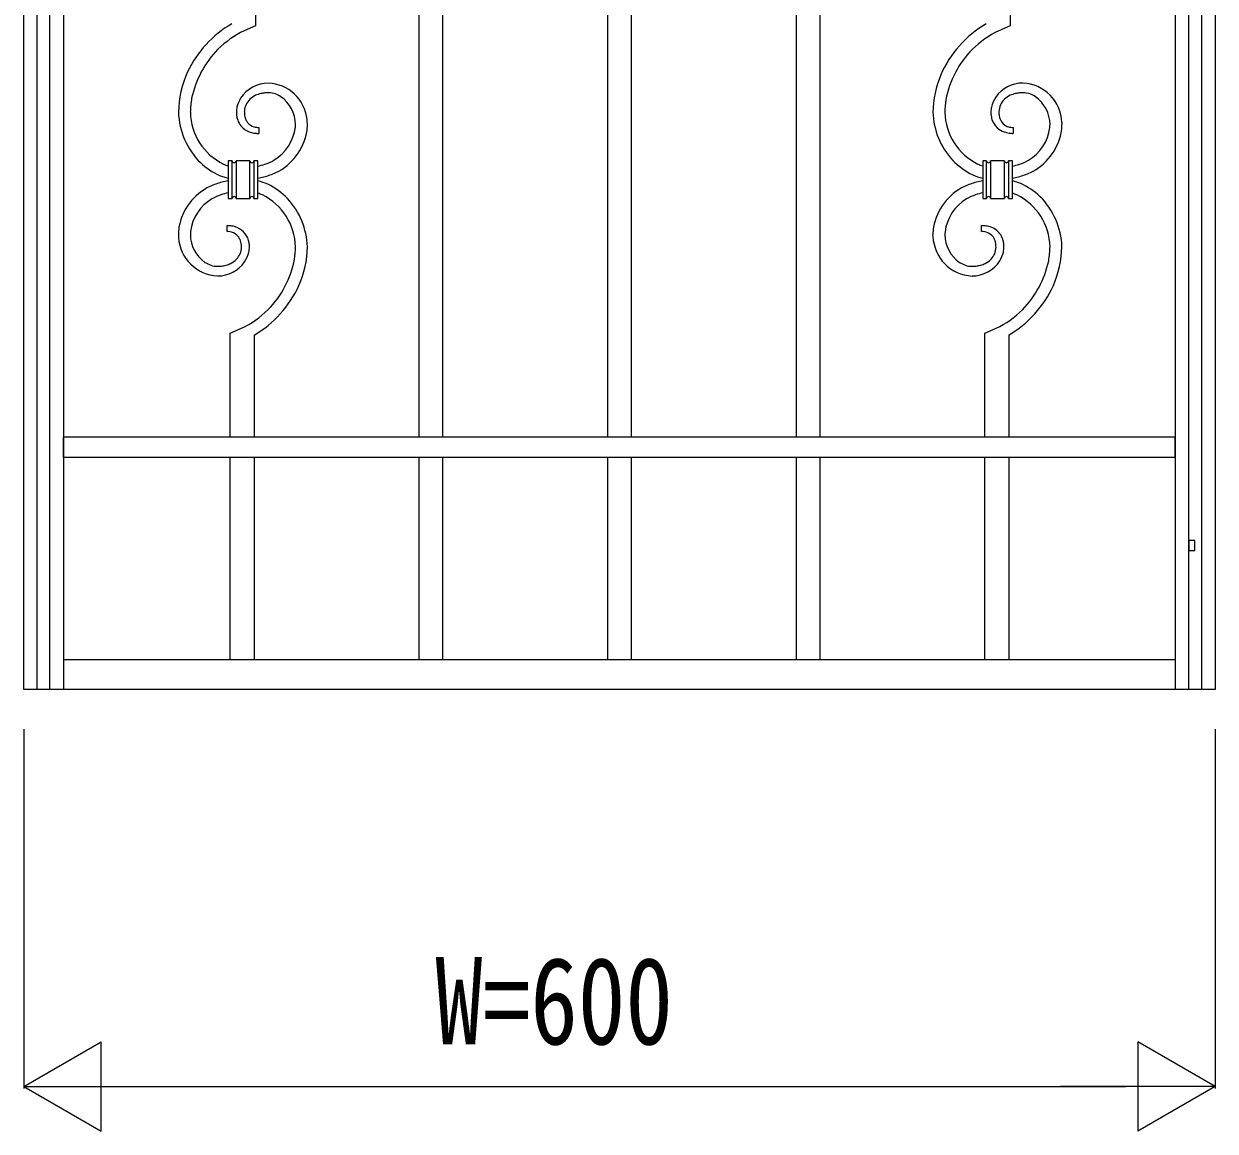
# Model space of a CAD drawing. Units: millimetres, scale not verified. Extents: x -4205 to 4205, y -2970 to 2970.
# Drawn here: x 845 to 1445, y 552 to 1110 of the extents above; entities that cross this region are included whole.
import ezdxf
from ezdxf.enums import TextEntityAlignment as Align

# ---------------------------------------------------------------- set-up
doc = ezdxf.new("R2010")
doc.units = ezdxf.units.MM
doc.header["$LTSCALE"] = 10
doc.layers.add('0-3_YKK_13', color=4, linetype='Continuous')
doc.layers.add('0-5_YKK_D', color=6, linetype='Continuous')
doc.styles.add('ＭＳ ゴシック', font='')
doc.styles.get('ＭＳ ゴシック').set_extended_font_data('MS Gothic')

msp = doc.modelspace()

# ---------------------------------------------------------------- linework, layer by layer
at = {"layer": '0-3_YKK_13'}
for p, q in [((851.55, 1412.5), (851.55, 775.02)), ((858.15, 775.02), (858.15, 1412.5)), ((865.02, 1412.5), (865.02, 775)), ((961.7, 1160.03), (961.7, 1109.16)), ((1044.02, 1160.03), (1044.02, 902)), ((1056.02, 902), (1056.02, 1160)), ((1139.02, 1160.03), (1139.02, 902)), ((1151.02, 902), (1151.02, 1160)), ((1234.02, 1160.03), (1234.02, 902)), ((1246.02, 902), (1246.02, 1160)), ((1341.7, 1160.03), (1341.7, 1109.16)), ((961.7, 1109.16), (956.01, 1106.7)), ((1341.7, 1109.16), (1336.02, 1106.7)), ((956.08, 1066.35), (956.07, 1065.92)), ((963.33, 1058.01), (963.33, 1055.01)), ((1343.34, 1058.01), (1343.34, 1055.01)), ((1367.82, 1060.49), (1367.84, 1059.42)), ((949.93, 1022.2), (949.93, 1041.2)), ((951.93, 1041.2), (951.93, 1022.2)), ((958.92, 1022.2), (958.92, 1041.2)), ((960.93, 1041.2), (960.93, 1022.2)), ((1329.93, 1022.2), (1329.93, 1041.2)), ((1331.93, 1041.2), (1331.93, 1022.2)), ((1338.93, 1022.2), (1338.93, 1041.2)), ((1340.93, 1041.2), (1340.93, 1022.2)), ((947.39, 1005.56), (947.39, 1008.56)), ((1327.39, 1005.56), (1327.39, 1008.56)), ((1302.91, 1003.08), (1302.88, 1004.15)), ((949.02, 954.4), (954.71, 956.87)), ((949.02, 902), (949.02, 954.4)), ((1329.03, 954.4), (1334.71, 956.87)), ((1329.03, 902), (1329.03, 954.4)), ((961.02, 953.37), (961.02, 902)), ((1341.02, 953.37), (1341.02, 902)), ((949.02, 790), (949.02, 892)), ((961.02, 892), (961.02, 790)), ((1044.02, 892), (1044.02, 790)), ((1139.02, 892), (1139.02, 790)), ((1234.02, 892), (1234.02, 790)), ((1329.03, 790), (1329.03, 892)), ((1341.02, 892), (1341.02, 790)), ((865.02, 790), (1425.03, 790))]:
    msp.add_line(p, q, dxfattribs=at)
for points in [[(1425.03, 775), (1425.03, 1652.44), (1445.02, 1652.44), (1445.02, 775), (845.02, 775), (845.02, 1652.44), (865.02, 1652.44)], [(1438.27, 775.02), (1438.27, 1647.96), (1431.67, 1647.96), (1431.67, 775.02)], [(981.77, 1058.21), (981.82, 1058.9), (981.84, 1059.52)], [(1361.82, 1058.9), (1361.83, 1059.09), (1361.84, 1059.52)], [(928.98, 1005.63), (928.91, 1004.87), (928.88, 1004.05)], [(1308.96, 1005.36), (1308.9, 1004.66), (1308.88, 1004.05)], [(1044.02, 790), (1056.02, 790), (1056.02, 892)], [(1139.02, 790), (1151.02, 790), (1151.02, 892)], [(1234.02, 790), (1246.02, 790), (1246.02, 892)]]:
    msp.add_lwpolyline(points, dxfattribs=at)
for points in [[(949.93, 1041.2), (947.93, 1041.2), (947.93, 1022.2), (949.93, 1022.2)], [(958.92, 1041.2), (951.93, 1041.2), (951.93, 1022.2), (958.92, 1022.2)], [(962.93, 1041.2), (960.93, 1041.2), (960.93, 1022.2), (962.93, 1022.2)], [(1329.93, 1041.2), (1327.93, 1041.2), (1327.93, 1022.2), (1329.93, 1022.2)], [(1338.93, 1041.2), (1331.93, 1041.2), (1331.93, 1022.2), (1338.93, 1022.2)], [(1342.93, 1041.2), (1340.93, 1041.2), (1340.93, 1022.2), (1342.93, 1022.2)], [(864.9, 892), (1424.9, 892), (1424.9, 902), (864.9, 902)], [(1431.72, 845), (1434.72, 845), (1434.72, 850), (1431.72, 850)]]:
    msp.add_lwpolyline(points, close=True, dxfattribs=at)
for centre, radius, start, end in [((978.03, 1061.94), 55.96, 120.42041, 154.54347), ((1357.47, 1062.49), 55.2, 120.20096, 156.56207), ((978.28, 1060.87), 50.95, 115.91082, 134.20651), ((1358.28, 1060.87), 50.95, 115.91082, 134.20651), ((979.35, 1061.91), 50.97, 135.88963, 167.76807), ((1357.56, 1062.91), 48.99, 135.26097, 169.38403), ((975.47, 1064.39), 52.61, 155.75425, 178.59662), ((968.34, 1063.42), 16.95, 90.65492, 146.79989), ((967.25, 1059.82), 20.57, 6.28002, 87.49792), ((1356.56, 1064.21), 53.69, 157.8639, 178.43496), ((1348.28, 1063.48), 16.89, 90.46692, 144.44985), ((1347.18, 1059.74), 20.66, 2.08643, 87.30957), ((967.2, 1062.95), 12.49, 115.7639, 131.78059), ((968.55, 1058.3), 17.28, 103.94234, 113.10478), ((969.45, 1049.88), 25.7, 96.76517, 101.34822), ((969.56, 1028.78), 46.72, 91.56877, 93.86052), ((967.81, 1062.72), 12.78, 71.85595, 87.87264), ((966.37, 1060.72), 15.14, 57.57865, 69.02827), ((1347.2, 1062.95), 12.49, 115.7639, 131.78059), ((1348.55, 1058.3), 17.28, 103.94234, 113.10478), ((1349.45, 1049.88), 25.7, 96.76517, 101.34822), ((1349.57, 1028.78), 46.72, 91.56877, 93.86052), ((1347.81, 1062.72), 12.78, 71.85595, 87.87264), ((1346.37, 1060.72), 15.14, 57.57865, 69.02827), ((973.1, 1065.09), 44.23, 170.0786, 179.24104), ((967.95, 1065.28), 15.89, 169.01626, 178.1787), ((968.87, 1064.11), 17.04, 149.73654, 165.75323), ((965.42, 1065.55), 9.37, 134.28801, 175.1039), ((964.44, 1059.29), 17.41, 0.7479, 54.73084), ((1361.22, 1064.47), 52.35, 171.80154, 178.67497), ((1347.95, 1065.28), 15.89, 169.01626, 178.1787), ((1348.95, 1064.02), 17.14, 147.2291, 165.52479), ((1345.52, 1065.53), 9.45, 134.62563, 177.6575), ((1344.44, 1059.29), 17.41, 0.7479, 54.73084), ((960.62, 1067.04), 37.77, 182.0698, 225.10167), ((958.73, 1066.33), 29.85, 181.24821, 243.8172), ((982.88, 1066.48), 30.82, 181.29522, 183.58697), ((968.92, 1066.36), 16.89, 186.14188, 193.01531), ((962.68, 1065.45), 10.62, 195.79139, 232.1525), ((985, 1066.66), 28.93, 181.45444, 183.74619), ((968.52, 1066.07), 12.46, 186.00039, 192.87382), ((965.81, 1065.74), 9.75, 194.54569, 203.70813), ((954.68, 1058.92), 33.16, 0.85355, 5.4366), ((1340.47, 1066.94), 37.61, 181.91854, 222.73444), ((1338.73, 1066.33), 29.85, 181.24743, 243.81642), ((1362.88, 1066.48), 30.82, 181.29522, 183.58697), ((1348.15, 1066.33), 16.13, 186.33833, 195.50077), ((1342.43, 1065.21), 10.32, 197.99768, 225.36877), ((1353.32, 1066.18), 17.25, 180.84682, 185.42987), ((1348.36, 1066.09), 12.3, 187.21038, 194.08381), ((1347.27, 1066.29), 11.31, 196.39476, 203.26819), ((963.42, 1068.1), 13.21, 236.68122, 250.41574), ((964.19, 1065.36), 8.12, 205.86994, 217.31957), ((962.96, 1064.9), 6.87, 220.457, 252.33544), ((963.75, 1068.84), 10.87, 254.65425, 261.52768), ((963.65, 1072.84), 14.83, 264.18035, 268.7634), ((959.17, 1060.97), 22.77, 301.22514, 353.0362), ((957.67, 1059.99), 30.18, 352.04493, 358.91836), ((1342.81, 1066.6), 11.6, 228.84677, 249.41783), ((1343.39, 1065), 7.24, 206.05117, 231.16036), ((1343, 1065.16), 7.13, 234.3888, 252.68449), ((1343.75, 1068.84), 10.87, 254.65425, 261.52768), ((1343.66, 1072.84), 14.83, 264.18035, 268.7634), ((1339.44, 1060.8), 22.49, 300.86331, 352.67436), ((1337.6, 1060.47), 24.28, 354.00962, 356.30138), ((1333.08, 1060.46), 34.78, 351.40307, 358.2765), ((963.63, 1071.03), 16.06, 253.20239, 262.36483), ((963.74, 1077.98), 22.97, 264.41619, 268.99924), ((959.58, 1060.84), 28.42, 295.82194, 349.80487), ((1343.67, 1070.88), 15.92, 251.93444, 261.09688), ((1344.07, 1081.67), 26.67, 263.85062, 268.43367), ((1339.12, 1061.22), 28.97, 296.32313, 348.13418), ((958.81, 1066.97), 36.45, 227.02911, 245.32479), ((955.85, 1063.7), 26.26, 246.91595, 252.43621), ((950.95, 1041.23), 1.02, 181.38285, 268.58848), ((950.92, 1041.21), 1.01, 270.36978, 359.5443), ((959.95, 1041.23), 1.03, 181.44014, 268.64578), ((959.92, 1041.21), 1.01, 270.38409, 359.55861), ((952.4, 1084.43), 47.08, 282.75803, 287.34108), ((956.18, 1068.82), 31.06, 289.26931, 298.43175), ((1340.43, 1068.99), 39, 224.98714, 243.28283), ((1335.85, 1063.7), 26.26, 246.91758, 252.43843), ((1330.95, 1041.23), 1.02, 181.38285, 268.58848), ((1330.9, 1041.23), 1.03, 271.35422, 358.55986), ((1339.93, 1041.21), 1.01, 180.4557, 269.63022), ((1339.9, 1041.23), 1.02, 271.36853, 358.57417), ((1332.4, 1084.43), 47.08, 282.75803, 287.34108), ((1336.18, 1068.82), 31.06, 289.26931, 298.43175), ((954.74, 1061.15), 29.5, 247.80284, 256.64768), ((951.11, 1095.88), 64.51, 280.55248, 283.25948), ((950.86, 1084.58), 53.65, 286.29411, 293.16754), ((1334.55, 1060.14), 28.48, 245.86133, 256.56375), ((1331.11, 1095.87), 64.5, 280.55372, 283.26054), ((1330.86, 1084.59), 53.65, 286.2926, 293.16603), ((951.14, 1002.72), 28.42, 115.82282, 169.80575), ((959.87, 978.98), 53.65, 106.2926, 113.16603), ((959.61, 967.69), 64.51, 100.43415, 103.25948), ((956.18, 1003.42), 28.48, 65.86133, 76.29268), ((950.29, 994.58), 39.01, 44.9885, 63.28418), ((1331.14, 1002.72), 28.42, 115.82282, 169.80575), ((1339.87, 978.98), 53.65, 106.2926, 113.16603), ((1339.61, 967.69), 64.51, 100.43415, 103.25948), ((1335.99, 1002.42), 29.5, 67.8034, 76.38713), ((1331.91, 996.6), 36.45, 47.02978, 65.32547), ((951.29, 1002.76), 22.49, 120.86453, 172.67558), ((954.54, 994.75), 31.07, 109.27459, 118.43703), ((958.32, 979.14), 47.08, 102.75803, 107.34108), ((957.84, 973.32), 52.67, 100.84473, 100.84583), ((950.95, 1022.18), 1.02, 91.39718, 178.60282), ((950.92, 1022.19), 1.01, 0.47004, 89.64455), ((959.95, 1022.17), 1.02, 91.33989, 178.54552), ((959.92, 1022.19), 1.01, 0.45572, 89.63024), ((954.87, 999.87), 26.26, 66.92116, 72.14247), ((951.99, 997.24), 29.85, 1.24693, 63.81592), ((950.25, 996.63), 37.61, 1.91854, 42.73444), ((1331.56, 1002.6), 22.77, 121.22514, 173.0362), ((1334.55, 994.75), 31.07, 109.27459, 118.43703), ((1338.32, 979.14), 47.08, 102.75803, 107.34108), ((1337.84, 973.32), 52.67, 100.84473, 100.84583), ((1330.95, 1022.18), 1.02, 91.39718, 178.60282), ((1330.9, 1022.17), 1.02, 1.45448, 88.66011), ((1339.93, 1022.19), 1.01, 90.35545, 179.52996), ((1339.9, 1022.18), 1.02, 1.44016, 88.6458), ((1334.88, 999.87), 26.26, 66.92116, 72.14247), ((1332, 997.24), 29.85, 1.24693, 63.81592), ((1330.1, 996.52), 37.77, 2.07034, 45.1022), ((947.04, 988.34), 20.22, 82.15189, 89.02532), ((947.45, 994.59), 13.98, 68.85166, 80.30128), ((1327.04, 988.34), 20.22, 82.15189, 89.02532), ((1327.01, 992.84), 15.79, 70.6359, 79.79834), ((953.05, 1003.58), 30.18, 172.05283, 178.92626), ((962.88, 1004.66), 40, 180.73464, 183.0264), ((943.65, 1003.93), 20.76, 183.81324, 267.0404), ((946.29, 1004.27), 17.41, 180.74216, 234.72509), ((946.96, 985.58), 19.98, 86.48758, 88.77933), ((947.31, 996.12), 9.45, 75.53508, 84.69752), ((947.84, 998.79), 6.73, 40.1174, 74.24046), ((948.24, 998.14), 10.4, 9.70007, 65.84505), ((947.01, 998.51), 7.55, 23.94414, 37.67866), ((1333.05, 1003.58), 30.18, 172.05283, 178.92626), ((1323.55, 1003.83), 20.66, 182.08352, 267.30666), ((1326.29, 1004.27), 17.41, 180.74216, 234.72509), ((1326.96, 985.58), 19.98, 86.48758, 88.77933), ((1327.31, 996.12), 9.45, 75.53508, 84.69752), ((1327.77, 998.59), 6.94, 46.69397, 74.06507), ((1328.16, 997.28), 11.22, 52.60944, 68.62613), ((1326.8, 998.3), 7.84, 24.73356, 43.02925), ((1328.17, 998.24), 10.47, 15.35315, 49.47621), ((945.38, 997.94), 9.28, 317.32514, 358.14104), ((943.3, 997.31), 11.44, 15.01144, 21.88488), ((942.2, 997.5), 12.46, 5.98148, 12.85491), ((925.71, 996.91), 28.95, 1.45331, 3.74507), ((942.77, 998.29), 15.89, 349.01752, 358.17996), ((940.98, 997.51), 17.67, 0.88109, 7.75452), ((929.51, 999.1), 52.35, 351.80154, 358.67497), ((937.34, 998.7), 50.51, 336.2378, 359.08018), ((1325.38, 997.94), 9.28, 317.32514, 358.14104), ((1324.79, 997.83), 9.87, 13.16968, 22.33212), ((1321.33, 997.36), 13.35, 7.14432, 11.72738), ((1317.4, 997.39), 17.25, 0.84568, 5.42874), ((1321.8, 997.21), 16.89, 6.14188, 13.01531), ((1322.77, 998.29), 15.89, 349.0063, 358.16874), ((1307.84, 997.09), 30.82, 1.29522, 3.58697), ((1317.62, 998.47), 44.22, 350.08264, 359.24508), ((1311.86, 999.9), 56.02, 337.37346, 357.94452), ((943.81, 1001.83), 13.99, 237.19939, 250.93391), ((942.44, 1000.09), 16.89, 270.4636, 324.44653), ((943.98, 999.85), 11.6, 296.78704, 315.08272), ((941.77, 999.54), 17.14, 327.23121, 345.52689), ((933.17, 1000.66), 48.99, 315.2605, 349.38357), ((1323.82, 1001.83), 13.99, 237.19939, 250.93391), ((1322.39, 1000.15), 16.95, 270.65177, 326.79674), ((1323.98, 999.85), 11.6, 296.78704, 315.08272), ((1321.85, 999.45), 17.04, 329.74441, 345.7611), ((1311.37, 1001.65), 50.97, 315.88825, 347.76669), ((942.69, 999.69), 11.61, 252.74188, 268.75857), ((941.97, 1015.89), 27.82, 270.95545, 275.5385), ((942.12, 1007.58), 19.54, 277.45112, 284.32455), ((942.82, 1003.12), 15.05, 285.96785, 295.13029), ((1322.69, 999.69), 11.61, 252.74188, 268.75857), ((1321.97, 1015.89), 27.81, 270.95618, 275.53923), ((1322.13, 1007.59), 19.54, 277.44881, 284.32224), ((1322.82, 1003.12), 15.05, 285.96785, 295.13029), ((931.6, 1002.58), 57.34, 300.86949, 334.99255), ((1311.61, 1002.58), 57.34, 300.86949, 334.99255), ((932.44, 1002.69), 50.95, 295.91908, 314.21476), ((1312.44, 1002.69), 50.95, 295.91908, 314.21476)]:
    msp.add_arc(centre, radius, start, end, dxfattribs=at)
at = {"layer": '0-5_YKK_D'}
for p, q in [((845.02, 755), (845.02, 574)), ((1445.02, 755), (1445.02, 574)), ((845.02, 575), (883.99, 597.5)), ((883.99, 552.5), (883.99, 597.5)), ((1445.02, 575), (1406.05, 597.5)), ((1406.05, 597.5), (1406.05, 552.5)), ((845.02, 575), (883.99, 552.5)), ((845.02, 575), (922.96, 575)), ((890.02, 575), (1400.02, 575)), ((1445.02, 575), (1367.08, 575)), ((1445.02, 575), (1406.05, 552.5))]:
    msp.add_line(p, q, dxfattribs=at)

# ---------------------------------------------------------------- texts
at = {"layer": '0-5_YKK_D', "style": 'ＭＳ ゴシック', "width": 0.8}
msp.add_text('W=600', height=43.99, dxfattribs=at).set_placement((1052.22, 583), align=Align.BOTTOM_LEFT)

doc.saveas('drawing.dxf')
